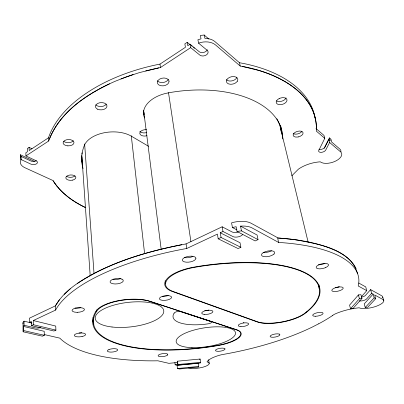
<?xml version="1.0" encoding="UTF-8"?>
<svg xmlns="http://www.w3.org/2000/svg" width="404" height="404" viewBox="0 0 404 404"><rect width="100%" height="100%" fill="white"/><g stroke="black" fill="none" stroke-linecap="round" stroke-linejoin="round"><path stroke-width="0.61" d="M318.958 149.298A3.717 1.924 -16.4 0 0 324.897 147.213L328.785 139.547L329.608 142.466L325.695 150.101A3.727 1.914 -16.3 0 1 321.185 152.343A3.727 1.914 -16.3 0 1 318.786 150.389L324.776 138.335L316.342 131.123C318.307 91.435 273.2 71.392 240.239 66.064L215.549 44.955A15.105 10.388 -12.4 0 0 198.551 43.147L197.915 39.713L201.03 38.875L200.384 35.461L204.161 35.027L208.888 39.067M34.34 161.332L20.387 154.752L20.301 159.782M36.36 160.691A4.035 2.232 0.4 0 1 30.699 160.928L21.144 156.434L21.205 159.61L30.785 164.075A4.045 2.222 0.3 0 0 36.471 163.832A4.045 2.222 0.3 0 0 36.017 160.706L25.942 155.934L48.687 140.986L48.743 137.133A135.961 77.775 -8.8 0 1 158.797 64.332L159.969 64.115L185.441 47.278L184.855 43.874L187.203 42.309L190.122 44.693M48.687 140.986C59.393 111.701 87.688 93.45 114.968 81.35L127.008 76.649L139.577 72.553L160.464 67.513L190.668 47.657L190.057 44.228L187.804 45.718L187.203 42.309M177.507 361.186L177.27 361.883L177.699 365.226L200.248 363.039L200.551 362.348L200.071 359.025L177.507 361.186L177.937 364.534L177.699 365.226M23.286 326.376L44.188 331.3L44.319 335.325L42.42 336.179L23.174 331.79L23.286 326.376L24.094 325.276L24.018 321.16L31.825 323.059M49.374 139.087C59.984 112.767 84.79 95.551 109.565 83.79M199.768 359.727L200.071 359.025M177.058 365.226L198.278 363.171L198.743 366.448L198.45 367.115L179.472 368.973L177.477 368.524L177.058 365.226L175.154 364.787L174.876 362.595M357.495 273.422C350.223 248.657 318.519 244.284 297.021 239.991M55.464 305.838L29.421 318.19L29.517 322.326L31.371 321.458L31.467 325.629L33.436 324.715L33.33 320.539L55.641 310.06L55.464 305.838C64.494 290.082 80.876 280.472 96.47 272.185C123.331 258.782 152.444 250.399 181.83 244.698M55.641 310.06L55.868 309.595A154.858 55.247 -8.8 0 1 185.38 248.733L186.749 248.495L217.392 234.108L218.2 238.814L238.077 248.566L240.88 247.309L240.021 242.738L220.246 232.765L221.069 237.481L240.88 247.309M324.17 148.273L329.427 137.905L330.947 139.223L331.765 142.112L339.764 148.99A11.777 5.959 -16.4 0 1 340.966 151.737M21.144 156.434L20.442 157.908L20.387 154.752M55.853 305.146L59.398 299.803M96.768 311.186L95.9 312.59A114.423 40.461 -8.8 0 0 213.817 346.021L216.807 345.521A26.356 8.297 -8.9 0 0 236.229 329.689L149.995 301.369A30.956 11.226 -6.3 0 0 119.433 300.702A30.956 11.226 -6.3 0 0 96.768 311.186L96.672 309.929M358.414 294.925L349.566 305.121L350.521 308.762L352.98 308.55L361.964 298.455L360.944 294.718L358.414 294.925L359.424 298.667L350.521 308.762M361.565 296.536L366.761 290.648L365.721 286.901L358.767 283.037M382.709 297.677A13.226 4.181 -13.2 0 0 381.704 295.773L370.62 289.618L365.448 295.41A4.181 1.358 -13.1 0 1 361.469 297.137M370.62 289.618L371.66 293.329L366.458 299.061A4.192 1.338 -13 0 1 363.105 300.637A4.192 1.338 -13 0 1 359.227 300.844M371.66 293.329L373.134 294.132L364.226 303.879L365.216 307.5L367.655 307.293L375.725 298.682L374.675 294.976L382.745 299.389A13.266 4.131 -13.1 0 1 372.19 307.479L370.594 307.833A13.266 4.131 -13.1 0 1 359.116 307.792A26.316 7.949 -12.4 0 0 348.096 309.651L345.9 310.206A26.316 7.949 -12.4 0 0 334.153 314.408L332.441 315.595M365.216 307.5L374.185 297.854L373.134 294.132M64.191 294.354L70.24 288.85M291.799 175.816L298.404 169.165A23.402 11.453 -15.1 0 1 320.236 161.827A11.807 5.929 -16.4 0 0 330.735 162.812L332.144 162.438A11.807 5.929 -16.4 0 0 340.592 151.853L329.608 142.466M77.548 283.345C109.959 261.832 148.238 251.167 186.077 243.9L222.139 226.801L232.164 231.987A5.439 2.449 -10.6 0 0 238.082 232.078M31.926 148.748L29.108 147.374L27.406 148.505L27.482 151.677L25.866 152.747L25.942 155.934M48.551 137.754L29.189 150.551L29.108 147.374M318.62 323.826L312.282 327.063A154.858 55.247 -8.8 0 1 221.917 354.646L219.488 355.247A23.124 6.53 -9.1 0 0 207.025 361.873A11.135 3.141 -8.4 0 1 207.909 365.145L207.191 365.58A11.135 3.141 -8.4 0 1 189.506 368.105L188.345 367.837M220.246 232.765L222.968 231.487L233.017 236.603A5.459 2.424 -10.5 0 0 238.547 236.789A5.459 2.424 -10.5 0 0 242.728 234.234M218.2 238.814L221.069 237.481M33.33 320.539L55.742 326.079L55.909 330.139L53.959 331.012L31.467 325.629M258.025 239.633L241.446 230.856L240.537 226.119L257.085 235.017L258.025 239.633L255.131 240.93L237.012 231.442L236.118 226.7L232.436 227.538L231.563 222.831A17.554 7.903 -10.6 0 1 251.041 223.215L278.164 238.022C297.692 239.496 317.544 242.344 335.507 250.541C343.799 254.55 352.308 260.12 356.136 268.842M121.028 78.886L133.128 74.558M145.743 70.872L158.732 67.862M81.835 332.679L81.164 332.805A5.671 1.924 -5 0 1 79.068 333.017M237.012 231.442L241.446 230.856M175.154 364.787L200.551 362.348M177.477 368.524L198.743 366.448M177.634 362.489L168.857 363.332L157.868 360.797L154.52 360.848A154.858 55.247 -8.8 0 1 61.105 339.395L59.792 338.133L44.087 334.507M359.424 298.667L361.964 298.455M240.537 226.119L240.723 226.114A17.614 7.822 -10.6 0 1 251.975 227.876L278.619 242.445L283.103 242.748A154.858 55.247 -8.8 0 1 358.565 284.365L358.202 285.966L366.761 290.648M278.331 238.037L284.562 238.532M284.795 238.552L290.86 239.183M291.031 239.203L296.92 239.976M204.161 35.027L204.959 38.43A15.054 10.423 -12.5 0 1 214.862 41.541L239.486 62.741L243.471 63.468A135.961 77.775 -8.8 0 1 315.1 118.306M242.334 66.443L258.868 70.437M23.356 330.507L44.319 335.325M24.094 325.276L34.931 327.856A4.595 1.586 -3.7 0 0 40.865 327.518M33.436 324.715L55.909 330.139M29.517 322.326L31.916 322.912M259.004 70.478L263.999 72.084M264.176 72.144L268.933 73.876M269.135 73.957L273.649 75.816M273.872 75.912L278.144 77.891M278.376 78.002L282.406 80.093M232.436 227.538L236.89 229.876M374.185 297.854L375.725 298.682M282.638 80.224L286.436 82.421M148.566 146.293L131.26 136.128A27.442 15.822 -4.2 0 0 103.974 132.81A27.442 15.822 -4.2 0 0 84.264 145.642L83.547 147.541A101.742 57.398 -8.9 0 0 83.078 168.534M286.663 82.557L290.218 84.86M290.436 85.007L293.753 87.4M293.95 87.557L297.031 90.047M190.668 47.657L199.823 55.085A4.681 3.217 -12.4 0 0 206.282 54.979A4.681 3.217 -12.4 0 0 207.207 50.328L198.551 43.147M190.057 44.228L199.192 51.692A4.666 3.232 -12.5 0 0 203.661 52.424A4.666 3.232 -12.5 0 0 207.257 49.768M191.092 45.485L192.067 46.278M193.521 47.465L194.496 48.258M297.213 90.198L300.061 92.779M315.994 128.543L323.957 135.396L324.776 138.335M328.785 139.547L330.245 140.799L329.427 137.905M300.217 92.93L302.828 95.591M302.96 95.738L305.333 98.48M56.954 186.133L55.01 183.562M57.015 186.209C64.615 195.632 74.897 202.545 85.764 207.676C72.851 201.566 60.645 192.839 53.005 180.543L25.043 167.786A13.044 7.171 0.3 0 1 21.205 159.61M305.444 98.616L307.585 101.439M54.939 183.466L53.187 180.835M307.666 101.555L309.575 104.454M309.631 104.55L311.307 107.52M311.322 107.545C314.852 114.362 316.675 122.053 316.433 129.74M382.765 297.127L383.8 300.722M280.583 128.416L308.171 242.264M318.408 284.502L319.296 288.173M239.486 62.741L240.239 66.064M277.639 237.986L278.619 242.445M222.139 226.801L222.968 231.487M168.493 92.587L190.925 241.718M208.727 360.211L209.211 363.443M186.077 243.9L186.749 248.495M159.969 64.115L160.464 67.513M143.637 110.479L161.201 249.49M165.155 280.8L165.549 283.931M131.285 135.794L144.612 253.707M84.628 143.935L94.026 273.457M81.946 157.156L90.198 275.876M93.082 317.332L93.385 321.73M22.993 322.811L23.174 331.79M318.918 284.805A114.928 41.213 -8.8 0 1 319.054 288.618M165.746 283.578A33.128 13.236 -8.6 0 1 165.125 282.755M93.905 324.134A115.014 41.274 -8.8 0 1 92.561 319.968M82.593 162.575A100.626 57.216 -8.8 0 1 82.28 160.792M82.194 160.191A100.626 57.216 -8.8 0 1 81.921 155.929M81.977 154.07A100.626 57.216 -8.8 0 1 82.073 152.823M282.684 138.996A101.677 57.318 -8.8 0 0 171.796 92.253L168.801 92.794A28.967 17.978 -8.5 0 0 144.622 117.983M146.915 135.739A5.353 3.187 -6.4 0 1 139.784 133.345A5.353 3.187 -6.4 0 1 146.602 129.684M168.261 79.346A5.893 3.914 -8.1 0 1 163.13 82.487A5.893 3.914 -8.1 0 1 157.429 80.76M236.885 77.472A5.813 3.752 -13.9 0 1 236.633 77.952L236.305 78.421A5.813 3.752 -13.9 0 1 231.214 80.977A5.813 3.752 -13.9 0 1 226.331 79.593M286.037 97.889A5.535 3.303 -16.4 0 1 283.729 100.333L283.138 100.647A5.535 3.303 -16.4 0 1 276.503 100.838M73.265 140.794A5.439 3.181 -1.2 0 1 67.695 142.668L67.029 142.607A5.439 3.181 -1.2 0 1 63.787 141.294M74.932 175.907A5.02 2.712 -2.2 0 1 72.589 177.053L71.998 177.179A5.02 2.712 -2.2 0 1 66.488 176.22M106.257 104.126A5.762 3.661 -2.9 0 1 97.273 105.868L96.748 105.575A5.762 3.661 -2.9 0 1 95.889 104.863M301.894 131.386A5.121 2.813 -15.9 0 1 297.465 133.956L296.844 134.062A5.121 2.813 -15.9 0 1 293.213 133.517M146.511 132.593A5.338 3.197 -6.4 0 1 139.85 131.351M82.527 164.302A101.48 57.661 -8.9 0 1 81.421 155.833M144.213 114.761A28.886 18.054 -8.5 0 1 143.339 112.211M280.426 125.195A101.414 57.585 -8.8 0 1 281.957 134.194M80.911 307.656A6.212 2.308 -4.6 0 1 77.174 308.166L76.417 308.166A6.212 2.308 -4.6 0 1 74.987 308.05M339.304 286.648A5.797 2.01 -12.8 0 1 336.593 287.446L335.891 287.572A5.797 2.01 -12.8 0 1 335.194 287.668M192.955 256.373A6.817 2.924 -8.4 0 1 184.406 257.555M271.544 250.788A6.711 2.788 -11.4 0 1 263.191 252.323M120.65 278.518A6.641 2.712 -5.6 0 1 112.968 279.452M324.998 263.307A6.328 2.409 -12.9 0 1 324.346 263.6L323.649 263.868A6.328 2.409 -12.9 0 1 318.423 264.777M168.281 295.491A6.085 2.318 -7.5 0 1 162.514 296.289A6.105 2.293 -7.5 0 0 162.504 300.339A6.105 2.293 -7.5 0 0 171.609 297.319A6.105 2.293 -7.5 0 0 162.529 296.334M208.838 310.06A5.636 2 -8.8 0 1 204.757 310.631M243.905 322.65A5.262 1.737 -9.7 0 1 243.264 322.781M332.467 315.595A154.858 55.247 -8.8 0 1 318.645 323.826M23.033 323.629A14.786 5.181 -3.6 0 1 24.018 321.16M208.626 359.823A11.11 3.181 -8.4 0 1 208.656 360.626M144.172 113.595A28.623 17.892 -8.5 0 1 143.794 112.054M276.826 118.736A100.586 57.171 -8.8 0 1 281.093 131.396M174.149 313.12L173.73 313.807A34.517 12.075 -8.8 0 0 205.954 324.124L208.201 323.816A4.383 1.475 -8.8 0 0 212.019 321.932L179.457 311.252L178.528 311.327A4.626 1.636 -7.9 0 0 174.149 313.12M95.879 311.368L95.142 312.57A115.352 40.794 -8.8 0 0 214.014 346.233L217.024 345.733A26.543 8.348 -8.9 0 0 236.603 329.795L149.697 301.258A31.219 11.322 -6.3 0 0 118.579 300.626A31.219 11.322 -6.3 0 0 95.879 311.368M237.335 81.219L237.002 81.689A5.833 3.742 -13.8 0 1 227.194 83.067A5.833 3.742 -13.8 0 1 231.75 76.659A5.833 3.742 -13.8 0 1 237.335 81.219M167.675 354.909L167.483 355.106A4.904 1.475 -7.5 0 1 159.267 356.505A4.904 1.475 -7.5 0 1 161.888 353.778A4.904 1.475 -7.5 0 1 167.675 354.909M273.973 254.05L273.553 254.424A6.732 2.757 -11.4 0 1 262.236 256.06A6.732 2.757 -11.4 0 1 267.988 250.97A6.732 2.757 -11.4 0 1 273.973 254.05M306.373 311.999L304.778 313.236A28.093 9.282 -10.8 0 1 257.439 321.766L172.988 291.441A32.951 12.968 -8.7 0 1 167.983 278.795A32.951 12.968 -8.7 0 1 194.773 267.302L198.813 266.615A114.372 40.425 -8.8 0 1 301.394 271.311A114.372 40.425 -8.8 0 1 306.373 311.999M306.707 312.146L305.096 313.393A28.3 9.342 -10.8 0 1 257.424 321.988L172.261 291.441A33.239 13.09 -8.6 0 1 167.175 278.684A33.239 13.09 -8.6 0 1 194.188 267.089L198.263 266.393A115.266 40.733 -8.8 0 1 301.707 271.129A115.266 40.733 -8.8 0 1 306.707 312.146M279.24 98.556L278.644 98.874A5.55 3.288 -16.3 0 0 276.886 103.677A5.55 3.288 -16.3 0 0 283.926 103.778L284.517 103.464A5.55 3.288 -16.3 0 0 286.315 98.642A5.55 3.288 -16.3 0 0 279.24 98.556M109.035 349.521L108.58 349.712A5.207 1.626 -6.2 0 0 108.893 351.914A5.207 1.626 -6.2 0 0 115.968 351.278L116.423 351.086A5.207 1.626 -6.2 0 0 116.14 348.869A5.207 1.626 -6.2 0 0 109.035 349.521M325.371 267.695L324.675 267.963A6.348 2.384 -12.8 0 1 316.17 267.115A6.348 2.384 -12.8 0 1 325.76 263.453A6.348 2.384 -12.8 0 1 325.371 267.695M72.776 180.078L72.18 180.204A5.035 2.697 -2.2 0 1 65.923 177.21A5.035 2.697 -2.2 0 1 74.053 175.477A5.035 2.697 -2.2 0 1 72.776 180.078M82.068 336.532L81.396 336.658A5.686 1.904 -5.1 0 1 74.427 334.941A5.686 1.904 -5.1 0 1 83.623 333.184A5.686 1.904 -5.1 0 1 82.068 336.532M338.163 287.093L337.446 287.219A5.818 1.985 -12.7 0 0 331.83 290.254A5.818 1.985 -12.7 0 0 336.86 291.38L337.567 291.254A5.818 1.985 -12.7 0 0 343.193 288.219A5.818 1.985 -12.7 0 0 338.163 287.093M298.228 136.931L297.602 137.037A5.136 2.803 -15.8 0 1 293.93 133.31A5.136 2.803 -15.8 0 1 302.48 131.835A5.136 2.803 -15.8 0 1 298.228 136.931M77.411 312.312L76.654 312.312A6.232 2.283 -4.7 0 1 73.664 308.762A6.232 2.283 -4.7 0 1 84.082 308.792A6.232 2.283 -4.7 0 1 77.411 312.312M315.287 316.271L314.741 316.256A5.308 1.682 -11.7 0 1 315.691 313.161A5.308 1.682 -11.7 0 1 323.104 313.413A5.308 1.682 -11.7 0 1 315.287 316.271M67.887 145.854L67.215 145.793A5.454 3.166 -1.3 0 1 64.468 140.658A5.454 3.166 -1.3 0 1 73.644 141.501A5.454 3.166 -1.3 0 1 67.887 145.854M279.245 334.093L278.906 333.992A4.959 1.5 -10.4 0 0 270.594 335.628A4.959 1.5 -10.4 0 0 275.18 337.047A4.959 1.5 -10.4 0 0 279.245 334.093M121.952 279.154L121.402 278.942A6.661 2.682 -5.7 0 0 110.363 280.937A6.661 2.682 -5.7 0 0 117.817 283.79A6.661 2.682 -5.7 0 0 121.952 279.154M97.561 109.176L97.031 108.883A5.782 3.646 -2.9 0 1 99.621 102.773A5.782 3.646 -2.9 0 1 106.873 106.792A5.782 3.646 -2.9 0 1 97.561 109.176M224.972 348.945L224.897 348.778A4.818 1.434 -9 0 0 217.246 349.021A4.818 1.434 -9 0 0 218.301 351.329A4.818 1.434 -9 0 0 224.972 348.945M195.9 258.272L195.824 257.919A6.843 2.894 -8.4 0 0 185.077 257.328A6.843 2.894 -8.4 0 0 186.168 262.171A6.843 2.894 -8.4 0 0 195.9 258.272M169.029 81.199L168.933 80.719A5.909 3.899 -8.1 0 0 159.494 79.169A5.909 3.899 -8.1 0 0 160.812 85.714A5.909 3.899 -8.1 0 0 169.029 81.199M112.034 327.003A34.481 12.327 -6.4 0 0 163.792 311.423A34.481 12.327 -6.4 0 0 112.671 305.474A34.481 12.327 -6.4 0 0 112.034 327.003M191.951 347.642A30.002 9.504 -8.7 0 0 235.507 332.846A30.002 9.504 -8.7 0 0 190.037 331.285A30.002 9.504 -8.7 0 0 191.951 347.642M204.247 314.418A5.656 1.975 -8.8 0 0 212.908 311.691A5.656 1.975 -8.8 0 0 204.813 310.888A5.656 1.975 -8.8 0 0 204.247 314.418M240.936 326.634A5.277 1.717 -9.7 0 0 248.662 323.897A5.277 1.717 -9.7 0 0 240.759 323.649A5.277 1.717 -9.7 0 0 240.936 326.634"/></g></svg>
